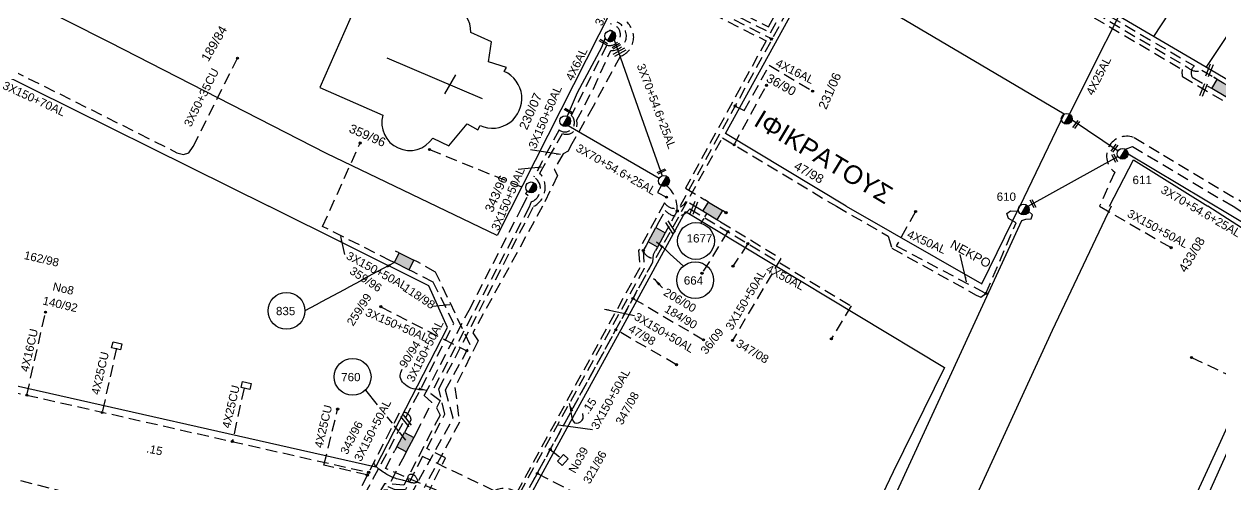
# Model space of a CAD drawing. Header units: millimetres. Extents: x 924 to 3152, y 704 to 1760.
# Drawn here: x 2200.6 to 2460.6, y 1270 to 1370 of the extents above; entities that cross this region are included whole.
import ezdxf

# ---------------------------------------------------------------- set-up
doc = ezdxf.new("R2010")
doc.units = ezdxf.units.MM
doc.linetypes.add('DASHED', pattern=[19.05, 12.7, -6.35])
for name, color, linetype in [('Link Box 4 Διευθύνσεων', 7, 'Continuous'), ('Pillar OTE', 7, 'Continuous'), ('Άγνωστα', 7, 'Continuous'), ('Γυμνά εναέρια ΧΤ (3Φ)   3x50+35CU', 7, 'Continuous'), ('Γυμνά εναέρια ΧΤ (3Φ)   4x50AL', 7, 'Continuous'), ('Εναέρια παροχή ΧΤ 4x25', 7, 'SYN_LINE'), ('Επιγραφές - Σχήματα', 7, 'Continuous'), ('Επιτοίχιο Κουτί', 7, 'Continuous'), ('Καλώδια ΧΤ   3x150+50AL', 7, 'DASHED'), ('Καλώδια ΧΤ   3x150+50CU', 7, 'DASHED'), ('Καλώδια ΧΤ   3x150AL+50XLPE', 7, 'DASHED'), ('Καλώδια ΧΤ   4x25CU', 7, 'DASHED'), ('Καλώδια ΧΤ   4x50AL', 7, 'DASHED'), ('Καλώδια ΧΤ   4x6AL', 7, 'DASHED'), ('Μηχανική τομή', 7, 'Continuous'), ('Στύλος ΦΜ', 7, 'Continuous'), ('Στύλος ΦΜ @ 1', 7, 'Continuous'), ('Συνδέσεις', 7, 'Continuous'), ('Συνεστραμμένα ΧΤ   3x70+54.6+25 AL', 7, 'SYN_LINE'), ('Τομή', 7, 'Continuous'), ('Υπόβαθρο ΔΕΗ', 7, 'Continuous'), ('Υπόγεια Καλώδια Δικτύου ΧΤ   .15', 7, 'DASHED'), ('Υπόγεια καλώδια Δικτύου ΧΤ και Παρ. ΧΤ - 3X150+70 AL', 7, 'DASHED'), ('Υπόγεια καλώδια Παροχών ΧΤ   4x16AL', 7, 'DASHED'), ('Υπόγεια καλώδια Παροχών ΧΤ   4x16CU', 7, 'DASHED'), ('Υπόγεια καλώδια Παροχών ΧΤ   4x50AL', 7, 'DASHED')]:
    doc.layers.add(name, color=color, linetype=linetype)
doc.styles.get("Standard").update_dxf_attribs({"font": 'ARIAL.TTF'})
doc.linetypes.add('SYN_LINE', pattern='A,0.5,-0.0001,["/\\/\\/\\/",Standard,S=0.1,R=0,X=0,Y=-0.05],-0.25', length=0.7501)
doc.dimstyles.new('ISO-25', dxfattribs={"dimtxt": 2.5, "dimasz": 2.5, "dimexe": 1.25, "dimexo": 0.625, "dimtad": 1, "dimtxsty": 'Standard', "dimcen": 2.5, "dimadec": 0, "dimazin": 0, "dimtfac": 1, "dimtmove": 0, "dimatfit": 3, "dimfxl": 1, "dimarcsym": 0})
doc.dimstyles.get("Standard").update_dxf_attribs({"dimtxt": 0.18, "dimasz": 0.18, "dimexe": 0.18, "dimexo": 0.0625, "dimgap": 0.09, "dimtad": 0, "dimtih": 1, "dimtoh": 1, "dimdec": 4, "dimzin": 0, "dimdsep": 46, "dimtxsty": 'Standard', "dimcen": 0.09, "dimadec": 0, "dimazin": 0, "dimtfac": 1, "dimtdec": 4, "dimtofl": 0, "dimtmove": 0, "dimatfit": 3, "dimfxl": 1, "dimtolj": 1, "dimtzin": 0, "dimarcsym": 0})

# ---------------------------------------------------------------- blocks, each defined once
blk = doc.blocks.new('ΥΠΑΡΧΩΝ ΤΣΙΜΕΝΤΕΝΙΟΣ ΣΤΥΛΟΣ')
at = {"layer": 'Στύλος ΦΜ'}
blk.add_hatch(color=256, dxfattribs=at).paths.add_polyline_path([(-1.29, -2.28, 0.574793), (2.62, 0, 0.268822), (1.3, 2.27)])
blk.add_line((-1.29, -2.28), (1.3, 2.27), dxfattribs=at)
blk.add_circle((0, 0), 2.62, dxfattribs=at)
at = {"layer": 'Στύλος ΦΜ', "flags": 4}
for tag, p in [('ΑΡΙΘΜΟΣ', (-4.68, 8.05)), ('ΤΥΠΟΣ', (-4.91, 3.03))]:
    blk.add_attdef(tag, p, '', height=4, dxfattribs=at)
blk = doc.blocks.new('ΜΗΧΑΝΙΚΗ ΤΟΜΗ')
at = {"layer": 'Μηχανική τομή', "ltscale": 40}
for p, q in [((-1.89, 0.78), (1.89, 0.78)), ((1.89, 0), (-1.89, 0))]:
    blk.add_line(p, q, dxfattribs=at)
blk = doc.blocks.new('_ΣΥΝΔΕΣΗ')
at = {"layer": 'Συνδέσεις', "linetype": 'SYN_LINE', "ltscale": 40}
blk.add_hatch(color=256, dxfattribs=at).paths.add_polyline_path([(0.5, -0.01, 1), (-0.5, -0.01, 1)])
at = {"layer": 'Συνδέσεις'}
blk.add_circle((0, -0.01), 0.5, dxfattribs=at)
blk = doc.blocks.new('LINK BOX 4 ΑΝΑΧΩΡΗΣΕΩΝ')
at = {"layer": 'Link Box 4 Διευθύνσεων', "ltscale": 40}
blk.add_hatch(color=256, dxfattribs=at).paths.add_polyline_path([(-3.54, 0), (-3.54, -4.67), (3.54, -4.67), (3.54, 0)])
for p, q in [((-3.54, 0), (-5.33, 0)), ((5.33, 0), (3.54, 0)), ((-3.54, -4.67), (-5.33, -4.67)), ((5.33, -4.67), (3.54, -4.67))]:
    blk.add_line(p, q, dxfattribs=at)
blk.add_lwpolyline([(-3.54, -4.67), (-3.54, 0), (3.54, 0), (3.54, -4.67)], close=True, dxfattribs=at)
blk = doc.blocks.new('ΕΠΙΤΟΙΧΙΟ ΚΟΥΤΙ')
at = {"layer": 'Επιτοίχιο Κουτί', "ltscale": 40}
blk.add_lwpolyline([(-2.06, 1.35), (1.86, 1.35), (1.86, -1.39), (-2.06, -1.39)], close=True, dxfattribs=at)
blk = doc.blocks.new('ΤΟΜΗ')
at = {"layer": 'Τομή', "ltscale": 40}
for p, q in [((-5.7, 0), (5.7, 0)), ((5.7, -2.3), (-5.7, -2.3))]:
    blk.add_line(p, q, dxfattribs=at)

msp = doc.modelspace()

# ---------------------------------------------------------------- hatches: boundary and pattern name
at = {"layer": 'Pillar OTE', "ltscale": 40}
h = msp.add_hatch(color=256, dxfattribs=at)
h.dxf.hatch_style = 1
h.paths.add_polyline_path([(2363.419, 1366.902), (2362.782, 1367.009), (2363.112, 1366.445)])

# ---------------------------------------------------------------- linework, layer by layer
msp.add_lwpolyline([(2363.112, 1366.445), (2362.782, 1367.009), (2363.419, 1366.902), (2363.112, 1366.445)], dxfattribs=at)
at = {"layer": 'Άγνωστα', "color": 1, "linetype": 'DASHED', "ltscale": 0.2}
for points in [[(2354.994, 1343.73), (2362.023, 1356.667)], [(2288.809, 1342.713), (2309.871, 1334.17)]]:
    msp.add_lwpolyline(points, dxfattribs=at)
at = {"layer": 'Άγνωστα', "color": 173, "linetype": 'DASHED', "ltscale": 0.2}
msp.add_lwpolyline([(2339.182, 1334.852), (2338.346, 1333.386), (2340.305, 1332.365)], dxfattribs=at)
at = {"layer": 'Άγνωστα', "color": 62, "linetype": 'DASHED', "ltscale": 0.2}
for points in [[(2333.026, 1310.338), (2348.363, 1301.342)], [(2342.474, 1295.92), (2329.292, 1303.511)]]:
    msp.add_lwpolyline(points, dxfattribs=at)
at = {"layer": 'Γυμνά εναέρια ΧΤ (3Φ)   3x50+35CU', "color": 6, "linetype": 'DASHED', "ltscale": 0.2}
msp.add_lwpolyline([(2233.88, 1342.02), (2235.292, 1341.641), (2236.519, 1341.98), (2237.433, 1343.337), (2247.052, 1362.571)], dxfattribs=at)
at = {"layer": 'Γυμνά εναέρια ΧΤ (3Φ)   4x50AL', "color": 233, "ltscale": 0.2, "true_color": 0xd2798f}
msp.add_lwpolyline([(2360.423, 1066.014), (2362.507, 1069.367), (2366.616, 1077.875), (2379.15, 1104.148), (2381.659, 1109.086), (2411.772, 1168.308), (2428.348, 1201.144), (2445.951, 1240.65), (2480.068, 1316.734)], dxfattribs=at)
at = {"layer": 'Εναέρια παροχή ΧΤ 4x25', "color": 2, "ltscale": 20}
msp.add_lwpolyline([(2427.885, 1350.417), (2443.736, 1382.049)], dxfattribs=at)
at = {"layer": 'Επιγραφές - Σχήματα'}
msp.add_lwpolyline([(2284.304, 1270.618), (2284.218, 1270.91), (2284.167, 1271.158), (2284.148, 1271.368), (2284.156, 1271.542), (2284.188, 1271.687), (2284.239, 1271.805), (2284.305, 1271.9), (2284.383, 1271.978), (2284.469, 1272.041), (2284.561, 1272.09), (2284.658, 1272.125), (2284.759, 1272.145), (2284.863, 1272.152), (2284.968, 1272.145), (2285.075, 1272.125), (2285.18, 1272.09), (2285.284, 1272.041), (2285.386, 1271.979), (2285.484, 1271.905), (2285.58, 1271.82), (2285.671, 1271.724), (2285.758, 1271.618), (2285.84, 1271.504), (2285.917, 1271.382), (2285.987, 1271.253), (2286.048, 1271.12), (2286.098, 1270.987), (2286.133, 1270.856), (2286.153, 1270.729), (2286.153, 1270.612), (2286.131, 1270.505), (2286.084, 1270.413), (2286.012, 1270.338), (2285.915, 1270.279), (2285.796, 1270.237), (2285.659, 1270.209), (2285.505, 1270.196), (2285.338, 1270.197), (2285.161, 1270.211), (2284.975, 1270.236), (2284.783, 1270.273), (2284.585, 1270.32), (2284.379, 1270.375), (2284.163, 1270.438), (2283.936, 1270.506), (2283.697, 1270.578), (2283.444, 1270.653), (2283.176, 1270.73), (2282.892, 1270.807), (2282.594, 1270.885), (2282.287, 1270.967), (2281.973, 1271.052), (2281.655, 1271.144), (2281.338, 1271.242), (2281.023, 1271.349), (2280.714, 1271.466), (2280.415, 1271.593), (2280.122, 1271.733), (2279.836, 1271.883), (2279.552, 1272.044), (2279.269, 1272.216), (2278.986, 1272.399), (2278.699, 1272.593), (2278.407, 1272.797), (2278.11, 1273.012), (2277.816, 1273.235), (2277.537, 1273.464), (2277.284, 1273.699), (2277.068, 1273.935), (2276.9, 1274.173), (2276.791, 1274.409), (2276.752, 1274.642)], dxfattribs=at)
for centre in [(2346.718, 1322.826), (2346.556, 1314.284), (2257.709, 1307.639), (2272.086, 1293.276)]:
    msp.add_circle(centre, 4, dxfattribs=at)
at = {"layer": 'Καλώδια ΧΤ   3x150+50AL', "color": 85, "ltscale": 0.2}
msp.add_lwpolyline([(2331.667, 1370.427, -0.5778856), (2330.203, 1362.969), (2324.396, 1352.094), (2319.412, 1343.449), (2318.905, 1342.366), (2317.843, 1341.756), (2315.905, 1338.412), (2316.648, 1337.059), (2313.375, 1330.366), (2298.207, 1302.873), (2299.363, 1301.083), (2294.319, 1291), (2295.287, 1283.396), (2287.6, 1269.185)], format="xyb", dxfattribs=at)
at = {"layer": 'Καλώδια ΧΤ   3x150+50AL', "color": 2, "ltscale": 0.2}
msp.add_lwpolyline([(2327.323, 1365.408), (2319.606, 1350.141, -0.9796335), (2316.944, 1346.997), (2311.488, 1336.736, -0.6284074), (2310.867, 1331.306), (2310.455, 1330.179), (2289.102, 1289.635), (2291.131, 1288.156), (2290.311, 1286.561), (2291.088, 1284.923), (2283.201, 1269.767), (2278.982, 1270.047), (2276.683, 1266.138), (2275.363, 1266.187), (2270.9, 1257.453), (2257.379, 1230.468), (2258.312, 1228.666), (2255.509, 1223.18), (2255.634, 1221.626), (2252.045, 1213.597), (2250.146, 1212.712), (2237.721, 1187.746), (2237.974, 1185.723), (2233.887, 1176.131)], format="xyb", dxfattribs=at)
at = {"layer": 'Καλώδια ΧΤ   3x150+50AL', "color": 1, "ltscale": 0.2}
msp.add_lwpolyline([(2335.265, 1320.744, 0.4142142), (2338.042, 1319.205), (2352.46, 1345.252), (2377.234, 1330.366), (2388.473, 1323.902), (2389.286, 1321.247), (2407.604, 1311.061), (2408.643, 1310.613), (2409.75, 1311.424), (2416.298, 1326.799), (2414.608, 1327.735), (2414.304, 1328.787), (2415.046, 1329.385), (2416.812, 1329.344)], format="xyb", dxfattribs=at)
msp.add_lwpolyline([(2352.167, 1345.428), (2352.167, 1345.428)], close=True, dxfattribs=at)
at = {"layer": 'Καλώδια ΧΤ   3x150+50AL', "color": 62, "ltscale": 0.2}
for points in [[(2477.525, 1323.459), (2466.851, 1330.366), (2447.384, 1341.967), (2441.797, 1345.317)], [(2437.724, 1337.808), (2434.439, 1330.366)], [(2434.439, 1330.366), (2450.131, 1321.289)]]:
    msp.add_lwpolyline(points, dxfattribs=at)
at = {"layer": 'Καλώδια ΧΤ   3x150+50AL', "color": 133, "ltscale": 0.2}
for points in [[(2280.351, 1318.526), (2265.566, 1325.976), (2273.639, 1343.929)], [(2218.86, 1168.133), (2223.822, 1166.029), (2229.463, 1175.676), (2233.603, 1177.987), (2236.7, 1185.143), (2236.552, 1187.505), (2249.122, 1213.609), (2251.043, 1214.2), (2254.153, 1221.014), (2253.784, 1222.933), (2256.517, 1228.322), (2255.484, 1230.487), (2269.237, 1257.614), (2280.033, 1277.579), (2287.062, 1290.978), (2294.089, 1304.889), (2289.597, 1313.888), (2285.131, 1316.171)]]:
    msp.add_lwpolyline(points, dxfattribs=at)
at = {"layer": 'Καλώδια ΧΤ   3x150+50AL', "color": 2, "ltscale": 0.2}
msp.add_lwpolyline([(2440.037, 1342.807), (2441.615, 1343.357), (2463.443, 1330.366), (2477.282, 1321.665)], dxfattribs=at)
at = {"layer": 'Καλώδια ΧΤ   3x150+50AL', "color": 1, "ltscale": 0.2}
msp.add_lwpolyline([(2285.824, 1280.886), (2289.331, 1287.684), (2287.658, 1289.222), (2297.388, 1307.802), (2308.899, 1330.082), (2310.212, 1332.647), (2309.684, 1333.176), (2310.108, 1333.599)], dxfattribs=at)
at = {"layer": 'Καλώδια ΧΤ   3x150+50AL', "color": 5, "ltscale": 0.2}
msp.add_lwpolyline([(2347.467, 1329.749), (2344.559, 1331.509, -0.5949459), (2339.891, 1331.106), (2334.226, 1320.742), (2334.506, 1317.023), (2307.494, 1267.641, 0.5207951), (2306.101, 1266.97)], format="xyb", dxfattribs=at)
at = {"layer": 'Καλώδια ΧΤ   3x150+50AL', "color": 27, "ltscale": 0.2}
for points in [[(2279.054, 1266.848), (2284.65, 1267.475), (2293.935, 1284.267), (2292.295, 1290.452), (2297.62, 1300.248), (2290.124, 1316.022), (2286.163, 1318.265)], [(2278.206, 1308.541), (2296.901, 1298.925)]]:
    msp.add_lwpolyline(points, dxfattribs=at)
at = {"layer": 'Καλώδια ΧΤ   3x150+50AL', "color": 30, "ltscale": 0.2}
msp.add_lwpolyline([(2454.413, 1297.466), (2467.84, 1291.235), (2478.385, 1314.592)], dxfattribs=at)
at = {"layer": 'Καλώδια ΧΤ   3x150+50AL', "color": 5, "ltscale": 0.2}
for points in [[(2287.299, 1275.955), (2283.57, 1268.823), (2278.868, 1268.634), (2277.235, 1265.268), (2276.131, 1264.9), (2258.767, 1231.118), (2259.819, 1228.807), (2256.924, 1223.278), (2257.081, 1221.86), (2252.554, 1212.488), (2251.345, 1212.121), (2248.108, 1206.011), (2246.98, 1204.968), (2246.938, 1203.716), (2238.846, 1187.65), (2239.165, 1185.049), (2234.432, 1175.215), (2230.819, 1173.427), (2225.036, 1163.146)], [(2306.133, 1265.124), (2306.924, 1266.551), (2306.275, 1266.887), (2287.299, 1275.955)]]:
    msp.add_lwpolyline(points, dxfattribs=at)
at = {"layer": 'Καλώδια ΧΤ   3x150+50AL', "color": 2, "ltscale": 0.2}
msp.add_arc((2327.943, 1367.681), 2.355, 254.74407, 84.47705, dxfattribs=at)
at = {"layer": 'Καλώδια ΧΤ   3x150+50AL', "color": 62, "ltscale": 0.2}
msp.add_arc((2440.266, 1341.288), 4.31, 69.18779, 233.85187, dxfattribs=at)
at = {"layer": 'Καλώδια ΧΤ   3x150+50CU', "color": 6, "ltscale": 0.2}
msp.add_lwpolyline([(2283.76, 1281.977), (2284.807, 1283.958, 0.5300996), (2282.168, 1285.421), (2273.479, 1268.414), (2273.479, 1268.414), (2273.479, 1268.414), (2273.479, 1268.414), (2272.616, 1267.004), (2265.882, 1254.92), (2248.407, 1258.888), (2241.657, 1260.434)], format="xyb", dxfattribs=at)
at = {"layer": 'Καλώδια ΧΤ   3x150+50CU', "color": 1, "ltscale": 0.2}
msp.add_lwpolyline([(2308.186, 1267.645, 0.7454635), (2300.824, 1264.142), (2279.207, 1273.361), (2279.207, 1273.361), (2279.207, 1273.361), (2279.207, 1273.361), (2279.207, 1273.361), (2281.27, 1277.266)], format="xyb", dxfattribs=at)
at = {"layer": 'Καλώδια ΧΤ   3x150+50CU', "color": 6, "ltscale": 0.2}
msp.add_lwpolyline([(2241.657, 1260.434), (2239.483, 1263.309), (2224.851, 1266.905), (2222.582, 1265.264), (2213.484, 1267.231), (2197.883, 1271.157), (2183.434, 1228.926), (2181.708, 1228.22)], dxfattribs=at)
at = {"layer": 'Καλώδια ΧΤ   3x150AL+50XLPE', "linetype": 'DASHED', "ltscale": 0.2}
msp.add_line((2254.197, 1277.35), (2254.197, 1277.35), dxfattribs=at)
at = {"layer": 'Καλώδια ΧΤ   3x150AL+50XLPE', "color": 27, "linetype": 'DASHED', "ltscale": 0.2}
msp.add_lwpolyline([(2186.79, 1447.97), (2189.77, 1454.38), (2320.869, 1396.729), (2323.594, 1398.046), (2337.191, 1392.149), (2336.602, 1391.315), (2347.811, 1386.454), (2344.001, 1378.7), (2362.5, 1369.385), (2370.371, 1383.812), (2371.575, 1385.541), (2372.395, 1384.97), (2383.416, 1400.79), (2410.609, 1385.711, 0.4659169), (2416.946, 1382.123), (2453.587, 1360.584, 0.2957839), (2456.688, 1359.935), (2459.252, 1358.414)], format="xyb", dxfattribs=at)
at = {"layer": 'Καλώδια ΧΤ   3x150AL+50XLPE', "color": 6, "linetype": 'DASHED', "ltscale": 0.2}
msp.add_lwpolyline([(2187.627, 1447.581), (2190.189, 1453.092), (2320.891, 1395.629), (2323.671, 1396.922), (2335.683, 1391.714), (2335.098, 1390.877), (2346.507, 1385.93), (2342.673, 1378.249), (2362.896, 1368.103), (2371.222, 1383.285), (2371.824, 1384.149), (2371.824, 1384.149), (2373.465, 1383.006), (2384.6, 1398.99), (2409.736, 1385.052, 0.4149511), (2416.826, 1381.033), (2452.408, 1360.118, 0.0976777), (2452.43, 1358.592), (2464.111, 1351.675, 1.0168297), (2465.618, 1354.656), (2464.582, 1355.267)], format="xyb", dxfattribs=at)
at = {"layer": 'Καλώδια ΧΤ   3x150AL+50XLPE', "color": 173, "linetype": 'DASHED', "ltscale": 0.2}
for points in [[(2188.464, 1447.192), (2190.511, 1451.849), (2320.907, 1394.526), (2323.639, 1395.846), (2334.162, 1391.283), (2333.577, 1390.447), (2345.143, 1385.436), (2341.333, 1377.804), (2363.294, 1366.746)], [(2388.471, 1410.417), (2387.112, 1409.248), (2388.336, 1406.102), (2372.073, 1382.757), (2340.475, 1325.406)]]:
    msp.add_lwpolyline(points, dxfattribs=at)
at = {"layer": 'Καλώδια ΧΤ   3x150AL+50XLPE', "color": 233, "linetype": 'DASHED', "ltscale": 0.2, "true_color": 0xd2798f}
for points in [[(2189.27, 1446.817), (2190.919, 1450.569), (2320.927, 1393.425), (2323.662, 1394.747), (2332.641, 1390.853), (2332.077, 1390.007), (2343.814, 1384.868), (2339.99, 1377.363), (2361.936, 1366.35), (2344.438, 1334.31), (2348.675, 1331.746)], [(2352.025, 1326.99), (2365.178, 1319.03), (2354.656, 1301.204)]]:
    msp.add_lwpolyline(points, dxfattribs=at)
at = {"layer": 'Καλώδια ΧΤ   3x150AL+50XLPE', "color": 85, "linetype": 'DASHED', "ltscale": 0.2}
msp.add_lwpolyline([(2411.545, 1386.238, 0.5326324), (2417.012, 1383.244), (2455.031, 1360.896, 0.3587569), (2454.592, 1358.463), (2458.052, 1356.418)], format="xyb", dxfattribs=at)
at = {"layer": 'Καλώδια ΧΤ   3x150AL+50XLPE', "color": 233, "linetype": 'DASHED', "ltscale": 0.2, "true_color": 0xd2798f}
msp.add_lwpolyline([(2216.153, 1163.037), (2226.859, 1158.202), (2235.49, 1170.591), (2237.364, 1172.268), (2244.003, 1182.738), (2244.02, 1186.306), (2266.212, 1227.52), (2265.083, 1232.452), (2268.461, 1239.106), (2267.605, 1240.869), (2279.8, 1262.981), (2288.211, 1267.517), (2292.272, 1275.641), (2288.199, 1277.677), (2292.106, 1285.148), (2290.844, 1290.688), (2311.423, 1330.366), (2311.423, 1330.366, 0.4934794), (2312.775, 1337.573), (2317.731, 1346.179, 0.6314867), (2320.775, 1349.04), (2324.413, 1355.91), (2328.213, 1364.241, 0.8483663), (2329.579, 1370.4)], format="xyb", dxfattribs=at)
at = {"layer": 'Καλώδια ΧΤ   3x150AL+50XLPE', "linetype": 'DASHED', "ltscale": 0.2}
for points in [[(2459.252, 1358.414), (2464.582, 1355.267)], [(2348.668, 1328.043), (2349.102, 1328.759)], [(2347.836, 1326.667), (2347.996, 1326.932)], [(2348.153, 1327.19), (2348.469, 1327.713)]]:
    msp.add_lwpolyline(points, dxfattribs=at)
at = {"layer": 'Καλώδια ΧΤ   3x150AL+50XLPE', "color": 62, "linetype": 'DASHED', "ltscale": 0.2}
msp.add_lwpolyline([(2338.427, 1326.526), (2340.047, 1329.488, 0.5270171), (2345.366, 1329.852), (2380.448, 1308.699), (2376.037, 1301.382)], format="xyb", dxfattribs=at)
at = {"layer": 'Καλώδια ΧΤ   3x150AL+50XLPE', "color": 1, "linetype": 'DASHED', "ltscale": 0.2}
msp.add_lwpolyline([(2335.87, 1321.851), (2335.265, 1320.744), (2335.437, 1316.822), (2304.358, 1260.737), (2304.358, 1260.737)], dxfattribs=at)
at = {"layer": 'Καλώδια ΧΤ   3x150AL+50XLPE', "color": 6, "linetype": 'DASHED', "ltscale": 0.2}
msp.add_lwpolyline([(2182.587, 1293.532), (2275.624, 1272.508)], dxfattribs=at)
at = {"layer": 'Καλώδια ΧΤ   3x150AL+50XLPE', "linetype": 'DASHED', "ltscale": 0.2}
msp.add_arc((2328.066, 1367.398), 1.178, 240.44005, 101.86978, dxfattribs=at)
at = {"layer": 'Καλώδια ΧΤ   3x150AL+50XLPE', "color": 173, "linetype": 'DASHED', "ltscale": 0.2}
msp.add_arc((2336.377, 1329.958), 6.264, 353.69799, 51.10748, dxfattribs=at)
at = {"layer": 'Καλώδια ΧΤ   4x25CU', "color": 6, "ltscale": 0.2}
for points in [[(2220.778, 1299.511), (2217.586, 1285.335)], [(2248.497, 1290.841), (2245.938, 1279.217)], [(2275.438, 1271.913), (2265.847, 1274.094), (2268.828, 1286.284)]]:
    msp.add_lwpolyline(points, dxfattribs=at)
at = {"layer": 'Καλώδια ΧΤ   4x50AL', "color": 62, "ltscale": 0.2}
for points in [[(2353.626, 1324.872), (2348.021, 1315.796)], [(2357.976, 1322.249), (2354.758, 1317.325)]]:
    msp.add_lwpolyline(points, dxfattribs=at)
at = {"layer": 'Καλώδια ΧΤ   4x6AL', "color": 173, "linetype": 'SYN_LINE', "ltscale": 12}
msp.add_lwpolyline([(2326.96, 1366.993), (2326.177, 1364.88), (2320.886, 1355.034), (2318.744, 1349.978)], dxfattribs=at)
at = {"layer": 'Συνεστραμμένα ΧΤ   3x70+54.6+25 AL', "color": 173, "ltscale": 20}
for points in [[(2328.923, 1366.591), (2334.546, 1350.679), (2339.371, 1336.987)], [(2318.958, 1347.928), (2338.744, 1336.467)]]:
    msp.add_lwpolyline(points, dxfattribs=at)
at = {"layer": 'Συνεστραμμένα ΧΤ   3x70+54.6+25 AL', "color": 2, "ltscale": 15}
msp.add_lwpolyline([(2428.452, 1349.154), (2438.473, 1342.441)], dxfattribs=at)
at = {"layer": 'Συνεστραμμένα ΧΤ   3x70+54.6+25 AL', "color": 2, "ltscale": 20}
for points in [[(2440.629, 1341.786), (2479.669, 1318.411)], [(2418.889, 1330.366), (2438.422, 1341.214)]]:
    msp.add_lwpolyline(points, dxfattribs=at)
at = {"layer": 'Συνεστραμμένα ΧΤ   3x70+54.6+25 AL', "color": 1, "ltscale": 20}
msp.add_lwpolyline([(2385.37, 1257.383), (2417.529, 1327.264), (2418.445, 1327.591), (2419.557, 1327.656), (2419.884, 1328.506), (2419.042, 1329.222)], dxfattribs=at)
at = {"layer": 'Υπόβαθρο ΔΕΗ', "ltscale": 0.2}
for points in [[(2457.588, 1360.552), (2498.009, 1421.338), (2450.945, 1460.994), (2486.031, 1493.963), (2486.031, 1493.963), (2517.325, 1476.431), (2551.584, 1457.366), (2589.874, 1435.796), (2627.033, 1414.435), (2617.441, 1393.057), (2589.675, 1330.366)], [(2508.783, 1330.366), (2457.285, 1360.731), (2414.837, 1385.683), (2390.661, 1399.06), (2390.865, 1407.994), (2441.509, 1451.837), (2441.509, 1451.837), (2480.395, 1419.518), (2446.144, 1367.28)], [(2090.138, 1411.495), (2133.953, 1389.913), (2253.907, 1330.366)], [(2379.325, 1330.366), (2353.158, 1346.179), (2372.95, 1382.276), (2426.727, 1350.48), (2417.079, 1330.366)], [(2279.531, 1362.671), (2300.277, 1353.793)], [(2294.472, 1358.938), (2292.049, 1354.852)], [(2436.602, 1330.366), (2441.843, 1340.488), (2457.998, 1330.366)]]:
    msp.add_lwpolyline(points, dxfattribs=at)
for points in [[(2062.104, 1367.626), (2080.59, 1404.356), (2091.299, 1426.068), (2092.924, 1426.45), (2094.925, 1426.507), (2097.297, 1426.164), (2098.955, 1425.307), (2103.129, 1418.965), (2106.049, 1414.466), (2133.377, 1400.189), (2157.512, 1387.841), (2161.844, 1385.625, 0.1706874), (2185.213, 1385.625), (2198.982, 1394.539), (2216.25, 1408.213), (2222.225, 1413.947, -0.2696779), (2249.607, 1420.59), (2333.904, 1384.197), (2308.981, 1334.891), (2303.498, 1324.035), (2266.43, 1341.831), (2219.319, 1365.971), (2182.274, 1384.665)], [(2274.716, 1378.43), (2264.93, 1356.181), (2278.635, 1350.154, 0.8533394), (2289.504, 1345.21), (2293.004, 1343.548), (2296.996, 1348.312), (2299.308, 1346.995), (2299.809, 1347.917, 1.0032656), (2305.031, 1359.678), (2305.542, 1360.524), (2301.648, 1361.766), (2302.254, 1366.152), (2297.801, 1368.145), (2297.801, 1368.145), (2297.801, 1368.145, 0.6589115), (2286.888, 1372.916), (2274.716, 1378.43)]]:
    msp.add_lwpolyline(points, format="xyb", dxfattribs=at)
at = {"layer": 'Υπόβαθρο ΔΕΗ'}
for points in [[(2053.127, 1330.366), (2054.797, 1326.468), (2189.759, 1293.465), (2277.142, 1273.753), (2292.701, 1304.045), (2288.68, 1313.062), (2253.907, 1330.366)], [(2379.325, 1330.366), (2408.881, 1313.543), (2417.079, 1330.366)], [(2436.974, 1330.366), (2424.14, 1303.336), (2380.314, 1207.896), (2419.095, 1187.962), (2439.908, 1234.014), (2460.443, 1278.52), (2478.114, 1317.454), (2457.998, 1330.366)], [(2274.869, 1290.403), (2277.438, 1287.197)], [(2279.51, 1284.61), (2280.645, 1283.194)], [(2281.092, 1282.636), (2281.369, 1282.29)], [(2281.577, 1282.03), (2281.95, 1281.565)], [(2282.188, 1281.268), (2283.607, 1279.497)]]:
    msp.add_lwpolyline(points, dxfattribs=at)
msp.add_lwpolyline([(2344.446, 1329.226), (2400.703, 1295.326), (2389.606, 1272.645), (2362.682, 1216.317), (2340.062, 1232.9), (2305.599, 1258.104), (2318.316, 1281.386), (2330.856, 1304.344)], close=True, dxfattribs=at)
at = {"layer": 'Υπόγεια Καλώδια Δικτύου ΧΤ   .15', "color": 62, "ltscale": 0.2}
msp.add_lwpolyline([(2344.114, 1330.607), (2344.114, 1330.607)], close=True, dxfattribs=at)
for points in [[(2295.244, 1261.391), (2300.959, 1257.365), (2303.343, 1257.486), (2305.05, 1259.194), (2305.05, 1259.194), (2305.05, 1259.194), (2305.05, 1259.194), (2337.352, 1318.246), (2337.467, 1319.906), (2337.918, 1320.731)], [(2307.223, 1263.166), (2337.352, 1318.246)], [(2283.334, 1276.175), (2279.771, 1269.435), (2279.771, 1269.435), (2293.589, 1263.574), (2295.244, 1261.391), (2295.244, 1258.86), (2269.462, 1208.904), (2261.361, 1192.963)]]:
    msp.add_lwpolyline(points, dxfattribs=at)
at = {"layer": 'Υπόγεια καλώδια Δικτύου ΧΤ και Παρ. ΧΤ - 3X150+70 AL', "color": 6, "ltscale": 0.2}
msp.add_lwpolyline([(2156.635, 1380.431), (2158.246, 1381.525), (2159.445, 1380.537), (2160.314, 1379.309), (2160.717, 1378.739), (2177.735, 1370.094), (2225.617, 1346.207), (2233.88, 1342.02)], dxfattribs=at)
at = {"layer": 'Υπόγεια καλώδια Παροχών ΧΤ   4x16AL', "color": 173, "ltscale": 0.2}
msp.add_lwpolyline([(2355.224, 1352.176), (2357.22, 1351.164), (2362.633, 1361.035), (2372.068, 1355.406)], dxfattribs=at)
at = {"layer": 'Υπόγεια καλώδια Παροχών ΧΤ   4x16AL', "color": 62, "ltscale": 0.2}
for points in [[(2315.046, 1277.467), (2317.289, 1275.667)], [(2312.242, 1272.282), (2327.876, 1264.215)]]:
    msp.add_lwpolyline(points, dxfattribs=at)
at = {"layer": 'Υπόγεια καλώδια Παροχών ΧΤ   4x16CU', "color": 6, "ltscale": 0.2}
msp.add_lwpolyline([(2201.259, 1289.313), (2205.34, 1307.37)], dxfattribs=at)
at = {"layer": 'Υπόγεια καλώδια Παροχών ΧΤ   4x50AL', "color": 1, "ltscale": 0.2}
msp.add_lwpolyline([(2394.452, 1329.219), (2390.244, 1321.771), (2409.75, 1311.424)], dxfattribs=at)

# ---------------------------------------------------------------- block references
at = {"layer": 'Link Box 4 Διευθύνσεων'}
for p, xscale, yscale, zscale, rotation in [((2461.533, 1357.071), 0.5000000000001961, 0.5000000000001961, 0.5000000000001961, 329.4128395944621), ((2350.954, 1330.367), 0.4999999999999648, 0.4999999999999648, 0.4999999999999648, 328.8164741972668), ((2337.149, 1324.188), 0.5000000000001207, 0.5000000000001207, 0.5000000000001207, 61.32747603247837), ((2283.773, 1319.442), 0.4999999999999649, 0.4999999999999649, 0.4999999999999649, 333.766954941475), ((2282.515, 1279.621), 0.5000000000001161, 0.5000000000001161, 0.5000000000001161, 62.14238598346334)]:
    msp.add_blockref('LINK BOX 4 ΑΝΑΧΩΡΗΣΕΩΝ', p, dxfattribs=dict(at, xscale=xscale, yscale=yscale, zscale=zscale, rotation=rotation))
at = {"layer": 'Επιτοίχιο Κουτί', "xscale": 0.4999999999999948, "yscale": 0.4999999999999948, "zscale": 0.4999999999999948}
for p, rotation in [((2220.866, 1300.044), 347), ((2249.004, 1291.417), 347), ((2317.821, 1275.249), 48.37272849233481)]:
    msp.add_blockref('ΕΠΙΤΟΙΧΙΟ ΚΟΥΤΙ', p, dxfattribs=dict(at, rotation=rotation))
at = {"layer": 'Μηχανική τομή'}
for p, xscale, yscale, zscale, rotation in [((2326.699, 1366.22), 0.4999999999999993, 0.4999999999999993, 0.4999999999999993, 149.8837641952867), ((2329.48, 1365.014), 0.4999999999999992, 0.4999999999999992, 0.4999999999999992, 29.27608288487924), ((2319.102, 1351.243), 0.4999999999999992, 0.4999999999999992, 0.4999999999999992, 148.8510513042996), ((2429.535, 1348.055), 0.4999999999999993, 0.4999999999999993, 0.4999999999999993, 53.34241368206378), ((2437.809, 1342.877), 0.4999999999999993, 0.4999999999999993, 0.4999999999999993, 53.34241368206378), ((2437.907, 1340.928), 0.4999999999999993, 0.4999999999999993, 0.4999999999999993, 117.0244803933391), ((2339.137, 1338.133), 0.4999999999999992, 0.4999999999999992, 0.4999999999999992, 205.8786805091052), ((2420.118, 1331.02), 0.4999999999999993, 0.4999999999999993, 0.4999999999999993, 117.0244803933391)]:
    msp.add_blockref('ΜΗΧΑΝΙΚΗ ΤΟΜΗ', p, dxfattribs=dict(at, xscale=xscale, yscale=yscale, zscale=zscale, rotation=rotation))
at = {"layer": 'Στύλος ΦΜ @ 1', "ltscale": 40, "xscale": 0.4499999999998181, "yscale": 0.4499999999998181, "zscale": 0.4499999999998181}
for p in [(2328.066, 1367.398), (2318.284, 1348.894), (2427.299, 1349.395), (2339.763, 1335.876), (2310.89, 1334.48)]:
    msp.add_blockref('ΥΠΑΡΧΩΝ ΤΣΙΜΕΝΤΕΝΙΟΣ ΣΤΥΛΟΣ', p, dxfattribs=at)
at = {"layer": 'Στύλος ΦΜ @ 1', "ltscale": 40}
ref = msp.add_blockref('ΥΠΑΡΧΩΝ ΤΣΙΜΕΝΤΕΝΙΟΣ ΣΤΥΛΟΣ', (2439.451, 1341.786), dxfattribs=dict(at, xscale=0.4499999999998181, yscale=0.4499999999998181, zscale=0.4499999999998181))
ref.add_attrib('ΤΥΠΟΣ', '611', (2441.6, 1335.194), dxfattribs={"layer": 'Στύλος ΦΜ', "height": 1.8, "flags": 4})
ref = msp.add_blockref('ΥΠΑΡΧΩΝ ΤΣΙΜΕΝΤΕΝΙΟΣ ΣΤΥΛΟΣ', (2417.947, 1329.658), dxfattribs=dict(at, xscale=0.4499999999998181, yscale=0.4499999999998181, zscale=0.4499999999998181))
ref.add_attrib('ΤΥΠΟΣ', '610', (2412.073, 1331.558), dxfattribs={"layer": 'Στύλος ΦΜ', "height": 1.8, "flags": 4})
at = {"layer": 'Συνδέσεις'}
for p, xscale, yscale, zscale in [((2247.054, 1362.576), 0.4499999999998181, 0.4499999999998181, 0.4499999999998181), ((2362.025, 1356.672), 0.4499999999998181, 0.4499999999998181, 0.4499999999998181), ((2372.069, 1355.412), 0.4499999999998181, 0.4499999999998181, 0.4499999999998181), ((2355.224, 1352.176), 0.4499999999998181, 0.4499999999998181, 0.4499999999998181), ((2273.733, 1344.139), 0.4499999999998181, 0.4499999999998181, 0.4499999999998181), ((2288.81, 1342.718), 0.4499999999998181, 0.4499999999998181, 0.4499999999998181), ((2354.995, 1343.736), 0.4499999999998181, 0.4499999999998181, 0.4499999999998181), ((2340.305, 1332.365), 0.45, 0.45, 0.45), ((2342.651, 1329.357), 0.45, 0.45, 0.45), ((2353.234, 1328.987), 0.45, 0.45, 0.45), ((2394.455, 1329.231), 0.45, 0.45, 0.45), ((2353.626, 1324.872), 0.45, 0.45, 0.45), ((2335.265, 1320.744), 0.45, 0.45, 0.45), ((2357.976, 1322.249), 0.45, 0.45, 0.45), ((2450.001, 1321.378), 0.45, 0.45, 0.45), ((2348.024, 1315.807), 0.45, 0.45, 0.45), ((2354.761, 1317.337), 0.45, 0.45, 0.45), ((2333.026, 1310.338), 0.45, 0.45, 0.45), ((2409.754, 1311.436), 0.45, 0.45, 0.45), ((2278.209, 1308.553), 0.45, 0.45, 0.45), ((2205.336, 1307.355), 0.45, 0.45, 0.45), ((2329.298, 1303.521), 0.45, 0.45, 0.45), ((2348.366, 1301.354), 0.45, 0.45, 0.45), ((2354.659, 1301.216), 0.45, 0.45, 0.45), ((2376.145, 1301.561), 0.45, 0.45, 0.45), ((2296.904, 1298.937), 0.45, 0.45, 0.45), ((2454.416, 1297.478), 0.45, 0.45, 0.45), ((2342.478, 1295.932), 0.45, 0.45, 0.45), ((2201.259, 1289.313), 0.45, 0.45, 0.45), ((2217.652, 1285.556), 0.45, 0.45, 0.45), ((2268.828, 1286.284), 0.4500000000000002, 0.4500000000000002, 0.4500000000000002), ((2245.938, 1279.217), 0.45, 0.45, 0.45), ((2315.046, 1277.467), 0.45, 0.45, 0.45), ((2275.284, 1271.948), 0.45, 0.45, 0.45), ((2275.579, 1272.531), 0.45, 0.45, 0.45), ((2312.242, 1272.282), 0.45, 0.45, 0.45)]:
    msp.add_blockref('_ΣΥΝΔΕΣΗ', p, dxfattribs=dict(at, xscale=xscale, yscale=yscale, zscale=zscale))
at = {"layer": 'Τομή'}
for p, xscale, yscale, zscale, rotation in [((2330.248, 1363.656), 0.2499999999998872, 0.2499999999998872, 0.2499999999998872, 208.7835952944348), ((2458.568, 1359.82), 0.2499999999998873, 0.2499999999998873, 0.2499999999998873, 248.1909067709115), ((2457.285, 1355.565), 0.2499999999998873, 0.2499999999998873, 0.2499999999998873, 248.1909067709115), ((2346.547, 1329.923), 0.2499999999998873, 0.2499999999998873, 0.2499999999998873, 248.1909067709115), ((2341.395, 1325.969), 0.2499999999998873, 0.2499999999998873, 0.2499999999998873, 302.4134852003586), ((2283.918, 1283.915), 0.2499999999999669, 0.2499999999999669, 0.2499999999999669, 308.1680509152084)]:
    msp.add_blockref('ΤΟΜΗ', p, dxfattribs=dict(at, xscale=xscale, yscale=yscale, zscale=zscale, rotation=rotation))

# ---------------------------------------------------------------- texts
at = {"layer": 'Γυμνά εναέρια ΧΤ (3Φ)   3x50+35CU', "color": 7, "insert": (2235.327, 1348.282), "char_height": 1.8, "width": 168.37176, "attachment_point": 1, "rotation": 63.42969}
msp.add_mtext('3X50+35CU', dxfattribs=at)
at = {"layer": 'Εναέρια παροχή ΧΤ 4x25', "color": 7, "insert": (2431.397, 1355.133), "char_height": 1.8, "width": 168.37176, "attachment_point": 1, "rotation": 63.19038}
msp.add_mtext('4X25AL', dxfattribs=at)
at = {"layer": 'Επιγραφές - Σχήματα', "char_height": 1.8, "attachment_point": 1}
for s, insert, rotation in [('{\\H1.0833x;189/84}', (2239.05, 1362.645), 59.91887), ('{\\H1.0833x;36/90}', (2362.758, 1359.324), 330.84621), ('{\\H1.0833x;231/06}', (2373.222, 1352.033), 66.33587), ('{\\H1.0833x;230/07}', (2308.188, 1347.604), 66.33587), ('{\\H1.0833x;359/96}', (2271.896, 1348.346), 336.37057), ('{\\H1.0833x;47/98}', (2368.769, 1340.244), 330.84621), ('{\\H1.0833x;343/96}', (2300.727, 1329.677), 66.33587), ('{\\H1.0833x;433/08}', (2451.506, 1316.794), 59.2324), ('{\\H1.0833x;ΝΕΚΡΟ}', (2402.724, 1323.203), 330.9512)]:
    msp.add_mtext_dynamic_manual_height_columns(s, width=10.09091, gutter_width=12.5, heights=[0], dxfattribs=dict(at, insert=insert, rotation=rotation))
at = {"layer": 'Επιγραφές - Σχήματα', "linetype": 'Continuous', "insert": (2361.072, 1351.516), "char_height": 4, "width": 57.33182, "attachment_point": 1, "rotation": 328.91012}
msp.add_mtext('ΙΦΙΚΡΑΤΟΥΣ', dxfattribs=at)
at = {"layer": 'Επιγραφές - Σχήματα', "char_height": 1.8, "width": 30, "attachment_point": 1}
for s, insert in [('1677', (2344.681, 1324.3)), ('664', (2344.072, 1315.142)), ('835', (2255.428, 1308.497)), ('760', (2269.602, 1294.134))]:
    msp.add_mtext(s, dxfattribs=dict(at, insert=insert))
for s, insert, rotation in [('359/96', (2272.244, 1317.365), 326.55005), ('118/98', (2283.814, 1313.674), 326.55005), ('259/99', (2270.69, 1305.156), 57.54612), ('206/00', (2340.398, 1312.707), 329.06658), ('184/90', (2340.619, 1309.085), 329.06658), ('36/09', (2347.541, 1299.136), 51.73296), ('90/94', (2282.079, 1296.025), 57.54612), ('347/08', (2356.172, 1301.595), 329.06658), ('347/08', (2329.115, 1283.536), 60.77811), ('No39', (2318.896, 1273.026), 60.77811), ('321/86', (2322.062, 1270.726), 60.77811)]:
    msp.add_mtext(s, dxfattribs=dict(at, insert=insert, rotation=rotation))
at = {"layer": 'Καλώδια ΧΤ   3x150+50AL', "color": 7, "char_height": 1.8, "width": 168.37176, "attachment_point": 1, "rotation": 66.74196}
for insert in [(2324.651, 1370.158), (2310.217, 1343.417), (2302.135, 1325.611)]:
    msp.add_mtext('3X150+50AL', dxfattribs=dict(at, insert=insert))
at = {"layer": 'Καλώδια ΧΤ   3x150+50AL', "color": 7, "ltscale": 0.2, "char_height": 1.8, "width": 30, "attachment_point": 1}
for s, insert, rotation in [('3X150+50AL', (2441.142, 1329.806), 331.25182), ('3X150+50AL', (2271.38, 1320.629), 331.66899), ('3X150+50AL', (2353.012, 1304.181), 59.35625), ('3X150+50AL', (2275.413, 1308.316), 336.39164), ('3X150+50AL', (2334.006, 1307.406), 329.34459), ('3X150+50AL', (2283.708, 1292.814), 63.08647), ('47/98', (2332.751, 1304.788), 329.34459), ('3X150+50AL', (2323.79, 1282.53), 60.77811), ('3X150+50AL', (2272.311, 1275.541), 63.08647), ('343/96', (2269.312, 1277.033), 63.08647)]:
    msp.add_mtext(s, dxfattribs=dict(at, insert=insert, rotation=rotation))
at = {"layer": 'Καλώδια ΧΤ   3x150+50CU', "color": 7, "ltscale": 0.2, "char_height": 1.8, "width": 30, "attachment_point": 1, "rotation": 347}
for s, insert in [('162/98', (2200.931, 1320.69)), ('No8', (2207.168, 1313.875)), ('140/92', (2204.99, 1310.808))]:
    msp.add_mtext(s, dxfattribs=dict(at, insert=insert))
at = {"layer": 'Καλώδια ΧΤ   4x50AL', "color": 7, "ltscale": 0.2, "insert": (2362.623, 1317.798), "char_height": 1.8, "width": 30, "attachment_point": 1, "rotation": 332.14191}
msp.add_mtext('4X50AL', dxfattribs=at)
at = {"layer": 'Καλώδια ΧΤ   4x6AL', "color": 7, "insert": (2318.29, 1358.276), "char_height": 1.8, "width": 168.37176, "attachment_point": 1, "rotation": 64.12977}
msp.add_mtext('4X6AL', dxfattribs=at)
at = {"layer": 'Συνεστραμμένα ΧΤ   3x70+54.6+25 AL', "color": 7, "char_height": 1.8, "width": 168.37176, "attachment_point": 1}
for insert, rotation in [((2335.496, 1361.612), 290.82141), ((2321.344, 1344.051), 330.01963), ((2448.474, 1334.986), 329.76641)]:
    msp.add_mtext('3X70+54.6+25AL', dxfattribs=dict(at, insert=insert, rotation=rotation))
at = {"layer": 'Υπόγεια Καλώδια Δικτύου ΧΤ   .15', "color": 7, "ltscale": 0.2, "char_height": 1.8, "width": 30, "attachment_point": 1}
for insert, rotation in [((2321.794, 1286.036), 56.28331), ((2227.519, 1278.647), 348.14502)]:
    msp.add_mtext('.15', dxfattribs=dict(at, insert=insert, rotation=rotation))
at = {"layer": 'Υπόγεια καλώδια Δικτύου ΧΤ και Παρ. ΧΤ - 3X150+70 AL', "color": 7, "insert": (2196.605, 1357.639), "char_height": 1.8, "width": 168.37176, "attachment_point": 1, "rotation": 335.25769}
msp.add_mtext('3X150+70AL', dxfattribs=at)
at = {"layer": 'Υπόγεια καλώδια Παροχών ΧΤ   4x16AL', "color": 7, "insert": (2364.644, 1362.536), "char_height": 1.8, "width": 168.37176, "attachment_point": 1, "rotation": 333.2186}
msp.add_mtext('4X16AL', dxfattribs=at)
at = {"layer": 'Υπόγεια καλώδια Παροχών ΧΤ   4x16CU', "color": 7, "ltscale": 0.2, "char_height": 1.8, "width": 30, "attachment_point": 1, "rotation": 77}
for s, insert in [('4X16CU', (2199.845, 1294.643)), ('4X25CU', (2215.245, 1289.645)), ('4X25CU', (2243.688, 1282.381)), ('4X25CU', (2263.762, 1278.083))]:
    msp.add_mtext(s, dxfattribs=dict(at, insert=insert))
at = {"layer": 'Υπόγεια καλώδια Παροχών ΧΤ   4x50AL', "color": 7, "ltscale": 0.2, "insert": (2393.17, 1325.305), "char_height": 1.8, "width": 30, "attachment_point": 1, "rotation": 335.55533}
msp.add_mtext('4X50AL', dxfattribs=at)

# ---------------------------------------------------------------- leaders
at = {"layer": 'Επιγραφές - Σχήματα', "ltscale": 40}
for points in [[(2317.294, 1341.597), (2310.716, 1342.672)], [(2313.133, 1338.877), (2308.088, 1338.36)], [(2269.437, 1323.791), (2270.324, 1319.876)], [(2405.511, 1313.963), (2404.156, 1319.87)], [(2293.201, 1308.976), (2289.487, 1308.574)], [(2326.855, 1308.029), (2333.33, 1306.619)], [(2316.84, 1282.826), (2324.236, 1281.803)]]:
    msp.add_leader(points, dimstyle='ISO-25', override={"dimasz": 1, "dimtad": 0}, dxfattribs=at)
at = {"layer": 'Επιγραφές - Σχήματα', "path_type": 1}
for points in [[(2338.17, 1322.644), (2343.975, 1317.34)], [(2281.155, 1318.13), (2261.709, 1307.639)], [(2337.507, 1314.666), (2339.418, 1312.666)], [(2288.246, 1290.345), (2284.276, 1291.064), (2282.425, 1293.59), (2282.837, 1294.931)], [(2319.169, 1287.504), (2320.725, 1283.196), (2322.202, 1284.262), (2322.12, 1285.329)]]:
    msp.add_leader(points, dimstyle='Standard', override={"dimasz": 1.8, "dimgap": 0.09, "dimtad": 0}, dxfattribs=at)

doc.saveas('drawing.dxf')
